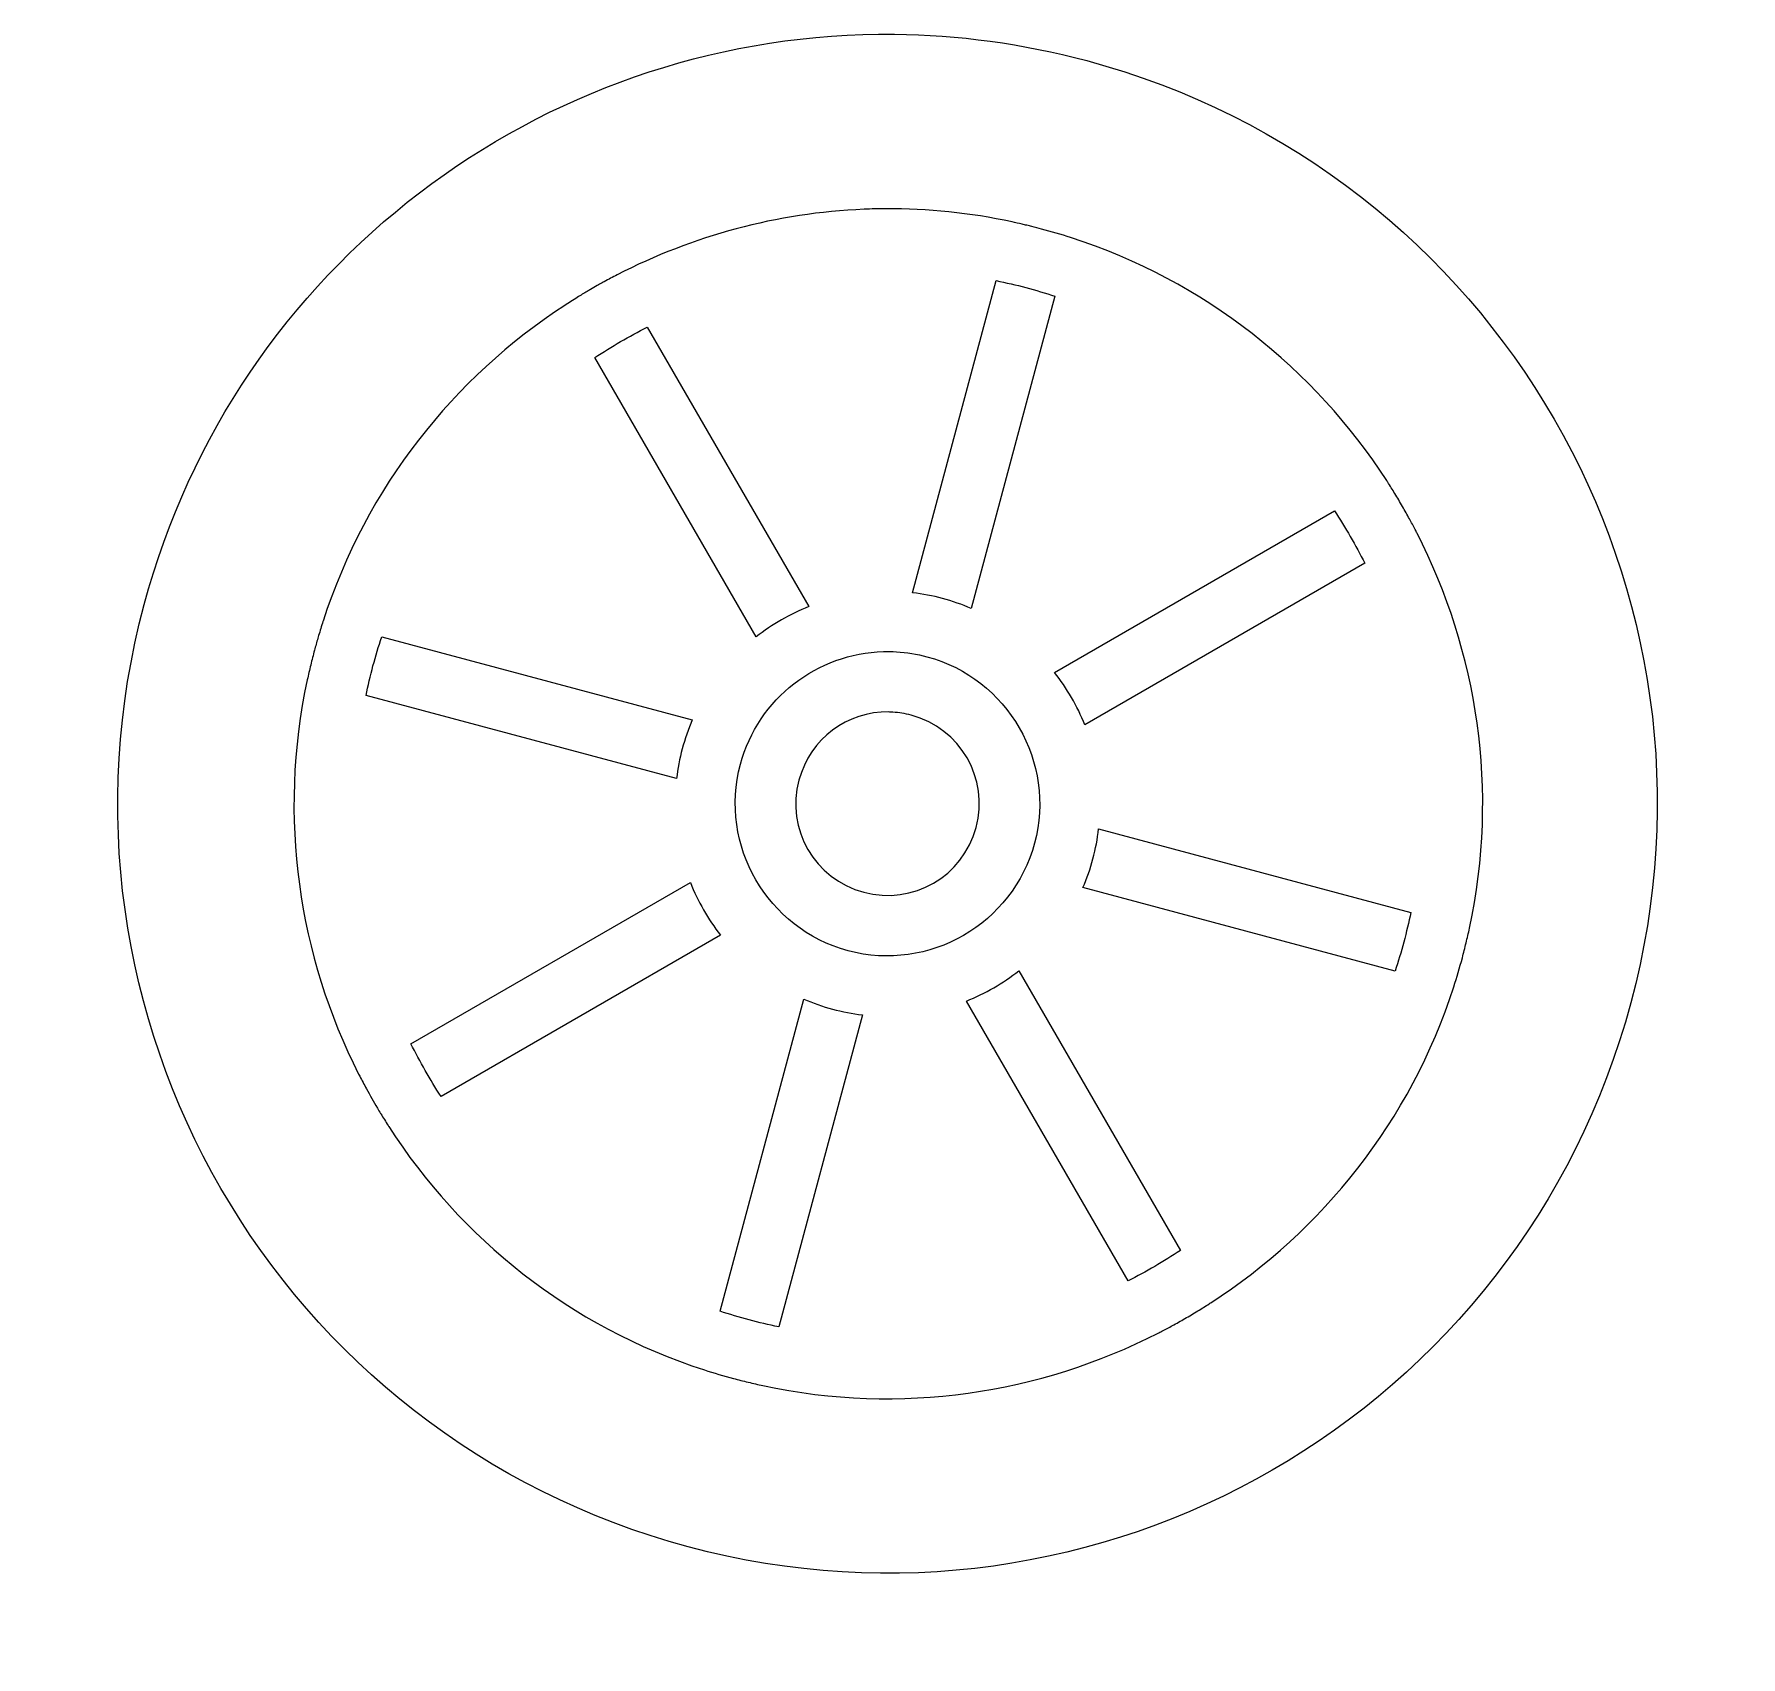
# Model space of a CAD drawing. Header units: centimetres. Extents: x -11.1 to 11.1, y -11.1 to 10.
import ezdxf

# ---------------------------------------------------------------- set-up
doc = ezdxf.new("R2010")
doc.units = ezdxf.units.CM
doc.header["$MEASUREMENT"] = 0
doc.layers.add('Layer 1', color=7, linetype='Continuous')

msp = doc.modelspace()

# ---------------------------------------------------------------- linework, layer by layer
at = {"layer": 'Layer 1'}
for points, knots in [([(-0.09488, 10.00562), (-4.4677, 9.95839), (-8.44751, 7.0251), (-9.63538, 2.59207), (-9.63538, 2.59207), (-11.06551, -2.74539), (-7.90304, -8.22372), (-2.56567, -9.65393), (-2.56567, -9.65393), (2.7717, -11.08406), (8.24999, -7.92154), (9.68016, -2.58417), (9.68016, -2.58417), (11.11033, 2.75323), (7.94782, 8.23161), (2.61045, 9.66169), (2.61045, 9.66169), (1.77649, 9.88518), (0.93819, 9.99722), (0.11326, 10.00561), (0.11326, 10.00561), (0.04368, 10.00637), (-0.02547, 10.00645), (-0.09488, 10.00561), (-0.09488, 10.00561), (-0.09488, 10.00561), (-0.09488, 10.00562), (-0.09488, 10.00562)], [0, 0, 0, 0, 0.125, 0.125, 0.125, 0.125, 0.25, 0.25, 0.25, 0.25, 0.375, 0.375, 0.375, 0.375, 0.5, 0.5, 0.5, 0.5, 0.625, 0.625, 0.625, 0.625, 0.75, 0.75, 0.75, 0.75, 1, 1, 1, 1]), ([(0.00266, 7.73656), (0.54334, 7.73858), (1.09262, 7.68398), (1.64059, 7.56654), (1.64059, 7.56654), (1.68419, 7.55718), (1.72746, 7.5463), (1.77106, 7.53618), (1.77106, 7.53618), (1.79164, 7.53133), (1.81238, 7.52678), (1.83305, 7.52172), (1.83305, 7.52172), (1.85456, 7.51653), (1.87598, 7.5113), (1.89757, 7.50591), (1.89757, 7.50591), (1.93991, 7.49516), (1.98165, 7.48432), (2.02407, 7.47302), (2.02407, 7.47302), (2.15175, 7.43878), (2.27784, 7.40243), (2.40232, 7.36229), (2.40232, 7.36229), (4.14976, 6.798), (5.57074, 5.65335), (6.50838, 4.20366), (6.50838, 4.20366), (6.5126, 4.197), (6.51724, 4.1905), (6.52154, 4.18384), (6.52154, 4.18384), (6.55283, 4.13522), (6.58365, 4.08559), (6.6138, 4.03625), (6.6138, 4.03625), (6.64804, 3.98017), (6.6811, 3.9245), (6.71395, 3.86758), (6.71395, 3.86758), (6.74486, 3.81403), (6.77518, 3.75984), (6.80482, 3.70553), (6.80482, 3.70553), (6.82987, 3.65957), (6.85445, 3.6136), (6.87861, 3.56722), (6.87861, 3.56722), (6.88312, 3.55849), (6.8873, 3.54951), (6.89181, 3.54082), (6.89181, 3.54082), (6.89518, 3.53407), (6.89898, 3.52766), (6.90235, 3.521), (6.90235, 3.521), (7.6892, 1.98385), (7.97004, 0.18163), (7.58492, -1.61422), (7.58492, -1.61422), (7.5713, -1.67781), (7.5554, -1.74182), (7.5401, -1.80537), (7.5401, -1.80537), (7.52433, -1.86968), (7.5086, -1.93343), (7.49135, -1.99774), (7.49135, -1.99774), (7.45719, -2.12542), (7.42085, -2.25151), (7.38066, -2.37599), (7.38066, -2.37599), (6.81645, -4.12343), (5.67176, -5.54441), (4.22207, -6.48205), (4.22207, -6.48205), (4.21545, -6.48627), (4.209, -6.49091), (4.20225, -6.49512), (4.20225, -6.49512), (4.15363, -6.52645), (4.104, -6.55728), (4.05466, -6.58747), (4.05466, -6.58747), (3.99866, -6.62163), (3.94291, -6.65473), (3.88599, -6.68758), (3.88599, -6.68758), (3.83244, -6.71853), (3.77829, -6.74885), (3.72398, -6.77849), (3.72398, -6.77849), (3.67802, -6.80354), (3.63205, -6.82812), (3.58558, -6.85228), (3.58558, -6.85228), (3.57694, -6.85679), (3.568, -6.86097), (3.55927, -6.86548), (3.55927, -6.86548), (3.55265, -6.86885), (3.5462, -6.87265), (3.53945, -6.87602), (3.53945, -6.87602), (2.00234, -7.66287), (0.20017, -7.94371), (-1.59577, -7.55859), (-1.59577, -7.55859), (-1.65932, -7.54497), (-1.72333, -7.52937), (-1.78679, -7.51377), (-1.78679, -7.51377), (-1.78721, -7.51369), (-1.78772, -7.5139), (-1.78814, -7.51377), (-1.78814, -7.51377), (-1.85207, -7.49817), (-1.91532, -7.48214), (-1.97916, -7.46502), (-1.97916, -7.46502), (-2.10693, -7.43086), (-2.23301, -7.3946), (-2.35741, -7.35437), (-2.35741, -7.35437), (-4.10696, -6.7894), (-5.52452, -5.64332), (-6.45698, -4.19177), (-6.45698, -4.19177), (-6.45985, -4.18726), (-6.46331, -4.18313), (-6.46617, -4.17861), (-6.46617, -4.17861), (-6.49877, -4.12759), (-6.52963, -4.07614), (-6.56105, -4.02444), (-6.56105, -4.02444), (-6.56168, -4.02339), (-6.56303, -4.02275), (-6.56366, -4.02178), (-6.56366, -4.02178), (-6.578, -3.99817), (-6.59174, -3.97438), (-6.60583, -3.9506), (-6.60583, -3.9506), (-6.65474, -3.86812), (-6.70239, -3.78454), (-6.74815, -3.70025), (-6.74815, -3.70025), (-6.77767, -3.64598), (-6.80697, -3.59188), (-6.83518, -3.53685), (-6.83518, -3.53685), (-6.83994, -3.52757), (-6.84496, -3.51846), (-6.84969, -3.50919), (-6.84969, -3.50919), (-7.62828, -1.97503), (-7.90136, -0.17644), (-7.51645, 1.61561), (-7.51645, 1.61561), (-7.50279, 1.67911), (-7.48723, 1.74317), (-7.47163, 1.80663), (-7.47163, 1.80663), (-7.47155, 1.80705), (-7.47176, 1.80756), (-7.47163, 1.80798), (-7.47163, 1.80798), (-7.45603, 1.87191), (-7.44, 1.9352), (-7.42288, 1.999), (-7.42288, 1.999), (-7.40896, 2.05137), (-7.39454, 2.10286), (-7.37945, 2.1546), (-7.37945, 2.1546), (-7.37608, 2.16607), (-7.37228, 2.17737), (-7.36891, 2.18876), (-7.36891, 2.18876), (-7.35048, 2.25087), (-7.33201, 2.31324), (-7.31224, 2.37459), (-7.31224, 2.37459), (-7.31194, 2.37552), (-7.31123, 2.37628), (-7.31097, 2.37725), (-7.31097, 2.37725), (-6.74824, 4.12132), (-5.6132, 5.54153), (-4.17199, 6.48074), (-4.17199, 6.48074), (-4.11785, 6.51603), (-4.06374, 6.55082), (-4.00863, 6.58481), (-4.00863, 6.58481), (-4.00779, 6.58532), (-4.00686, 6.58565), (-4.00602, 6.58608), (-4.00602, 6.58608), (-3.96427, 6.61189), (-3.92177, 6.63761), (-3.87952, 6.66257), (-3.87952, 6.66257), (-3.8651, 6.67109), (-3.85051, 6.67918), (-3.83609, 6.68762), (-3.83609, 6.68762), (-3.80712, 6.70449), (-3.77819, 6.72123), (-3.74906, 6.73767), (-3.74906, 6.73767), (-3.72861, 6.74927), (-3.70774, 6.76061), (-3.68707, 6.77199), (-3.68707, 6.77199), (-3.67737, 6.77747), (-3.66797, 6.78371), (-3.65814, 6.78911), (-3.65814, 6.78911), (-3.60273, 6.81947), (-3.5469, 6.84844), (-3.49073, 6.87741), (-3.49073, 6.87741), (-2.5072, 7.38478), (-1.41421, 7.68324), (-0.28204, 7.73005), (-0.28204, 7.73005), (-0.18729, 7.73385), (-0.09271, 7.73621), (0.00259, 7.73659), (0.00259, 7.73659), (0.00259, 7.73659), (0.00266, 7.73656), (0.00266, 7.73656)], [0, 0, 0, 0, 0.01666667, 0.01666667, 0.01666667, 0.01666667, 0.03333333, 0.03333333, 0.03333333, 0.03333333, 0.05, 0.05, 0.05, 0.05, 0.06666667, 0.06666667, 0.06666667, 0.06666667, 0.08333333, 0.08333333, 0.08333333, 0.08333333, 0.1, 0.1, 0.1, 0.1, 0.11666667, 0.11666667, 0.11666667, 0.11666667, 0.13333333, 0.13333333, 0.13333333, 0.13333333, 0.15, 0.15, 0.15, 0.15, 0.16666667, 0.16666667, 0.16666667, 0.16666667, 0.18333333, 0.18333333, 0.18333333, 0.18333333, 0.2, 0.2, 0.2, 0.2, 0.21666667, 0.21666667, 0.21666667, 0.21666667, 0.23333333, 0.23333333, 0.23333333, 0.23333333, 0.25, 0.25, 0.25, 0.25, 0.26666667, 0.26666667, 0.26666667, 0.26666667, 0.28333333, 0.28333333, 0.28333333, 0.28333333, 0.3, 0.3, 0.3, 0.3, 0.31666667, 0.31666667, 0.31666667, 0.31666667, 0.33333333, 0.33333333, 0.33333333, 0.33333333, 0.35, 0.35, 0.35, 0.35, 0.36666667, 0.36666667, 0.36666667, 0.36666667, 0.38333333, 0.38333333, 0.38333333, 0.38333333, 0.4, 0.4, 0.4, 0.4, 0.41666667, 0.41666667, 0.41666667, 0.41666667, 0.43333333, 0.43333333, 0.43333333, 0.43333333, 0.45, 0.45, 0.45, 0.45, 0.46666667, 0.46666667, 0.46666667, 0.46666667, 0.48333333, 0.48333333, 0.48333333, 0.48333333, 0.5, 0.5, 0.5, 0.5, 0.51666667, 0.51666667, 0.51666667, 0.51666667, 0.53333333, 0.53333333, 0.53333333, 0.53333333, 0.55, 0.55, 0.55, 0.55, 0.56666667, 0.56666667, 0.56666667, 0.56666667, 0.58333333, 0.58333333, 0.58333333, 0.58333333, 0.6, 0.6, 0.6, 0.6, 0.61666667, 0.61666667, 0.61666667, 0.61666667, 0.63333333, 0.63333333, 0.63333333, 0.63333333, 0.65, 0.65, 0.65, 0.65, 0.66666667, 0.66666667, 0.66666667, 0.66666667, 0.68333333, 0.68333333, 0.68333333, 0.68333333, 0.7, 0.7, 0.7, 0.7, 0.71666667, 0.71666667, 0.71666667, 0.71666667, 0.73333333, 0.73333333, 0.73333333, 0.73333333, 0.75, 0.75, 0.75, 0.75, 0.76666667, 0.76666667, 0.76666667, 0.76666667, 0.78333333, 0.78333333, 0.78333333, 0.78333333, 0.8, 0.8, 0.8, 0.8, 0.81666667, 0.81666667, 0.81666667, 0.81666667, 0.83333333, 0.83333333, 0.83333333, 0.83333333, 0.85, 0.85, 0.85, 0.85, 0.86666667, 0.86666667, 0.86666667, 0.86666667, 0.88333333, 0.88333333, 0.88333333, 0.88333333, 0.9, 0.9, 0.9, 0.9, 0.91666667, 0.91666667, 0.91666667, 0.91666667, 0.93333333, 0.93333333, 0.93333333, 0.93333333, 0.95, 0.95, 0.95, 0.95, 0.96666667, 0.96666667, 0.96666667, 0.96666667, 1, 1, 1, 1]), ([(1.43502, 6.80224), (1.43502, 6.80224), (0.34919, 2.74619), (0.34919, 2.74619), (0.34919, 2.74619), (0.47865, 2.73067), (0.60852, 2.70571), (0.73798, 2.67113), (0.73798, 2.67113), (0.8671, 2.63647), (0.99141, 2.59312), (1.11091, 2.54193), (1.11091, 2.54193), (1.11091, 2.54193), (2.198, 6.59933), (2.198, 6.59933), (2.198, 6.59933), (2.07373, 6.64023), (1.94782, 6.67835), (1.81984, 6.71268), (1.81984, 6.71268), (1.69173, 6.747), (1.56333, 6.77551), (1.43506, 6.80224), (1.43506, 6.80224), (1.43506, 6.80224), (1.43502, 6.80224), (1.43502, 6.80224)], [0, 0, 0, 0, 0.125, 0.125, 0.125, 0.125, 0.25, 0.25, 0.25, 0.25, 0.375, 0.375, 0.375, 0.375, 0.5, 0.5, 0.5, 0.5, 0.625, 0.625, 0.625, 0.625, 0.75, 0.75, 0.75, 0.75, 1, 1, 1, 1]), ([(-3.09935, 6.19869), (-3.3338, 6.07935), (-3.56109, 5.94716), (-3.78062, 5.80206), (-3.78062, 5.80206), (-3.78062, 5.80206), (-1.68403, 2.17165), (-1.68403, 2.17165), (-1.68403, 2.17165), (-1.47648, 2.33454), (-1.24633, 2.46725), (-1.0015, 2.56567), (-1.0015, 2.56567), (-1.0015, 2.56567), (-3.09935, 6.19869), (-3.09935, 6.19869)], [0, 0, 0, 0, 0.2, 0.2, 0.2, 0.2, 0.4, 0.4, 0.4, 0.4, 0.6, 0.6, 0.6, 0.6, 1, 1, 1, 1]), ([(5.82846, 3.81224), (5.82846, 3.81224), (2.19147, 1.71177), (2.19147, 1.71177), (2.19147, 1.71177), (2.35445, 1.5043), (2.48821, 1.27394), (2.58675, 1.02915), (2.58675, 1.02915), (2.58675, 1.02915), (6.22374, 3.12966), (6.22374, 3.12966), (6.22374, 3.12966), (6.10516, 3.36462), (5.97271, 3.59203), (5.82842, 3.81219), (5.82842, 3.81219), (5.82842, 3.81219), (5.82846, 3.81224), (5.82846, 3.81224)], [0, 0, 0, 0, 0.16666667, 0.16666667, 0.16666667, 0.16666667, 0.33333333, 0.33333333, 0.33333333, 0.33333333, 0.5, 0.5, 0.5, 0.5, 0.66666667, 0.66666667, 0.66666667, 0.66666667, 1, 1, 1, 1]), ([(-6.54928, 2.17292), (-6.59018, 2.04861), (-6.62826, 1.92286), (-6.66259, 1.79476), (-6.66259, 1.79476), (-6.69675, 1.6672), (-6.72677, 1.53901), (-6.7535, 1.41133), (-6.7535, 1.41133), (-6.7535, 1.41133), (-2.71857, 0.33073), (-2.71857, 0.33073), (-2.71857, 0.33073), (-2.70309, 0.45968), (-2.67927, 0.58922), (-2.64478, 0.71813), (-2.64478, 0.71813), (-2.60999, 0.84775), (-2.56572, 0.97253), (-2.51427, 1.09241), (-2.51427, 1.09241), (-2.51427, 1.09241), (-6.54924, 2.17296), (-6.54924, 2.17296), (-6.54924, 2.17296), (-6.54924, 2.17296), (-6.54928, 2.17292), (-6.54928, 2.17292)], [0, 0, 0, 0, 0.125, 0.125, 0.125, 0.125, 0.25, 0.25, 0.25, 0.25, 0.375, 0.375, 0.375, 0.375, 0.5, 0.5, 0.5, 0.5, 0.625, 0.625, 0.625, 0.625, 0.75, 0.75, 0.75, 0.75, 1, 1, 1, 1]), ([(-0.03163, 1.98189), (-0.88292, 1.95726), (-1.65733, 1.37872), (-1.88829, 0.51655), (-1.88829, 0.51655), (-2.16997, -0.53449), (-1.54125, -1.62516), (-0.49021, -1.90684), (-0.49021, -1.90684), (0.56083, -2.1884), (1.6515, -1.55967), (1.93318, -0.50863), (1.93318, -0.50863), (2.21474, 0.54236), (1.58601, 1.63308), (0.53497, 1.91468), (0.53497, 1.91468), (0.40362, 1.94989), (0.27058, 1.97161), (0.13965, 1.9792), (0.13965, 1.9792), (0.08239, 1.98257), (0.02512, 1.98354), (-0.03164, 1.9819), (-0.03164, 1.9819), (-0.03164, 1.9819), (-0.03163, 1.98189), (-0.03163, 1.98189)], [0, 0, 0, 0, 0.125, 0.125, 0.125, 0.125, 0.25, 0.25, 0.25, 0.25, 0.375, 0.375, 0.375, 0.375, 0.5, 0.5, 0.5, 0.5, 0.625, 0.625, 0.625, 0.625, 0.75, 0.75, 0.75, 0.75, 1, 1, 1, 1]), ([(0.03955, 1.19652), (0.05675, 1.19618), (0.07358, 1.19496), (0.09091, 1.19386), (0.09091, 1.19386), (0.17019, 1.18893), (0.25081, 1.17573), (0.33076, 1.15435), (0.33076, 1.15435), (0.97045, 0.98294), (1.34418, 0.33528), (1.17285, -0.30441), (1.17285, -0.30441), (1.0014, -0.9441), (0.35374, -1.31779), (-0.28595, -1.14638), (-0.28595, -1.14638), (-0.92564, -0.97501), (-1.29946, -0.32735), (-1.12804, 0.31234), (-1.12804, 0.31234), (-0.98273, 0.85462), (-0.4951, 1.20655), (0.03951, 1.1966), (0.03951, 1.1966), (0.03951, 1.1966), (0.03955, 1.19652), (0.03955, 1.19652)], [0, 0, 0, 0, 0.125, 0.125, 0.125, 0.125, 0.25, 0.25, 0.25, 0.25, 0.375, 0.375, 0.375, 0.375, 0.5, 0.5, 0.5, 0.5, 0.625, 0.625, 0.625, 0.625, 0.75, 0.75, 0.75, 0.75, 1, 1, 1, 1]), ([(2.76597, -0.3228), (2.75058, -0.45226), (2.72684, -0.58222), (2.69218, -0.71159), (2.69218, -0.71159), (2.65752, -0.84088), (2.61303, -0.96485), (2.56171, -1.08452), (2.56171, -1.08452), (2.56171, -1.08452), (6.61776, -2.17161), (6.61776, -2.17161), (6.61776, -2.17161), (6.65866, -2.0473), (6.69678, -1.92139), (6.73107, -1.79336), (6.73107, -1.79336), (6.76523, -1.6658), (6.79533, -1.5377), (6.82198, -1.40997), (6.82198, -1.40997), (6.82198, -1.40997), (2.76601, -0.3228), (2.76601, -0.3228), (2.76601, -0.3228), (2.76601, -0.3228), (2.76597, -0.3228), (2.76597, -0.3228)], [0, 0, 0, 0, 0.125, 0.125, 0.125, 0.125, 0.25, 0.25, 0.25, 0.25, 0.375, 0.375, 0.375, 0.375, 0.5, 0.5, 0.5, 0.5, 0.625, 0.625, 0.625, 0.625, 0.75, 0.75, 0.75, 0.75, 1, 1, 1, 1]), ([(-2.53936, -1.02131), (-2.53936, -1.02131), (-6.16973, -3.11647), (-6.16973, -3.11647), (-6.16973, -3.11647), (-6.05221, -3.35164), (-5.92161, -3.58011), (-5.77833, -3.80043), (-5.77833, -3.80043), (-5.77833, -3.80043), (-2.14666, -1.70384), (-2.14666, -1.70384), (-2.14666, -1.70384), (-2.3093, -1.49629), (-2.44112, -1.26597), (-2.53937, -1.02127), (-2.53937, -1.02127), (-2.53937, -1.02127), (-2.53936, -1.02131), (-2.53936, -1.02131)], [0, 0, 0, 0, 0.16666667, 0.16666667, 0.16666667, 0.16666667, 0.33333333, 0.33333333, 0.33333333, 0.33333333, 0.5, 0.5, 0.5, 0.5, 0.66666667, 0.66666667, 0.66666667, 0.66666667, 1, 1, 1, 1]), ([(1.73015, -2.16638), (1.52268, -2.32915), (1.29232, -2.46198), (1.04762, -2.5604), (1.04762, -2.5604), (1.04762, -2.5604), (3.14809, -6.19739), (3.14809, -6.19739), (3.14809, -6.19739), (3.3828, -6.0789), (3.60949, -5.94607), (3.82936, -5.80202), (3.82936, -5.80202), (3.82936, -5.80202), (1.73024, -2.1663), (1.73024, -2.1663), (1.73024, -2.1663), (1.73024, -2.1663), (1.73015, -2.16638), (1.73015, -2.16638)], [0, 0, 0, 0, 0.16666667, 0.16666667, 0.16666667, 0.16666667, 0.33333333, 0.33333333, 0.33333333, 0.33333333, 0.5, 0.5, 0.5, 0.5, 0.66666667, 0.66666667, 0.66666667, 0.66666667, 1, 1, 1, 1]), ([(-1.06601, -2.53535), (-1.06601, -2.53535), (-2.15318, -6.5914), (-2.15318, -6.5914), (-2.15318, -6.5914), (-2.02891, -6.6323), (-1.903, -6.67042), (-1.77502, -6.70471), (-1.77502, -6.70471), (-1.64742, -6.73887), (-1.51927, -6.76897), (-1.39154, -6.79562), (-1.39154, -6.79562), (-1.39154, -6.79562), (-0.30445, -2.73961), (-0.30445, -2.73961), (-0.30445, -2.73961), (-0.43336, -2.72413), (-0.56286, -2.70031), (-0.6918, -2.66582), (-0.6918, -2.66582), (-0.82151, -2.63103), (-0.94607, -2.58684), (-1.06604, -2.53531), (-1.06604, -2.53531), (-1.06604, -2.53531), (-1.06601, -2.53535), (-1.06601, -2.53535)], [0, 0, 0, 0, 0.125, 0.125, 0.125, 0.125, 0.25, 0.25, 0.25, 0.25, 0.375, 0.375, 0.375, 0.375, 0.5, 0.5, 0.5, 0.5, 0.625, 0.625, 0.625, 0.625, 0.75, 0.75, 0.75, 0.75, 1, 1, 1, 1])]:
    msp.add_open_spline(points, degree=3, knots=knots, dxfattribs=at)

doc.saveas('drawing.dxf')
